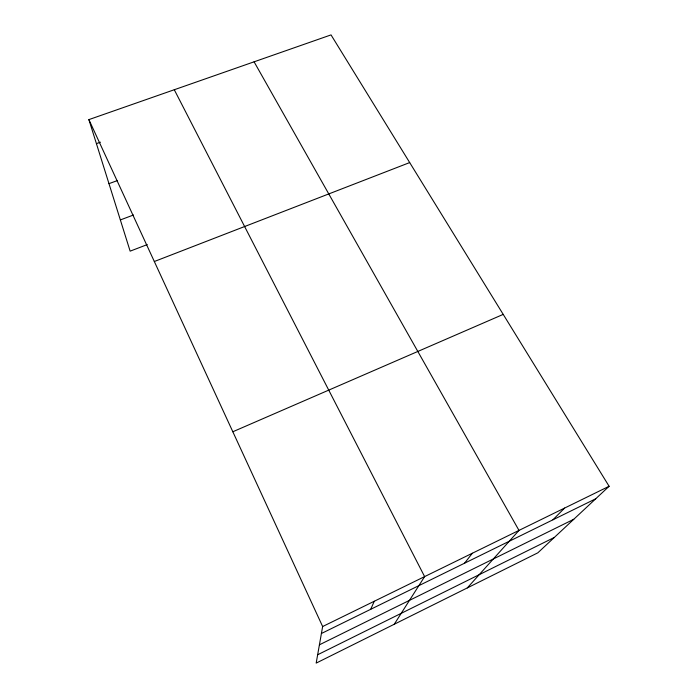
<?xml version="1.0" encoding="UTF-8"?>
<svg xmlns="http://www.w3.org/2000/svg" width="698" height="698" viewBox="0 0 698 698"><rect width="100%" height="100%" fill="white"/><g stroke="black" fill="none" stroke-linecap="round" stroke-linejoin="round"><path stroke-width="1.05" d="M88.89 119.611L322.642 626.534L316.177 663.1L537.844 552.816L609.11 486.279L331.026 34.9L88.89 119.611L130.142 251.149L147.278 244.588M370.708 609.293L374.259 601.266M394.248 624.256L424.62 576.609L174.282 89.737M464.545 563.207L472.354 553.235M467.32 587.908L518.989 530.41L254.089 61.817M552.938 519.801L564.56 508.092M317.651 654.759L554.308 537.451M319.414 644.812L573.782 519.268M321.412 633.505L595.717 498.791M322.642 626.534L609.11 486.279M232.827 431.757L503.214 314.388M154.328 261.514L409.682 162.582M120.353 219.931L133.484 215.01M108.975 183.653L117.142 180.669M96.42 143.64L100.468 142.2"/></g></svg>
